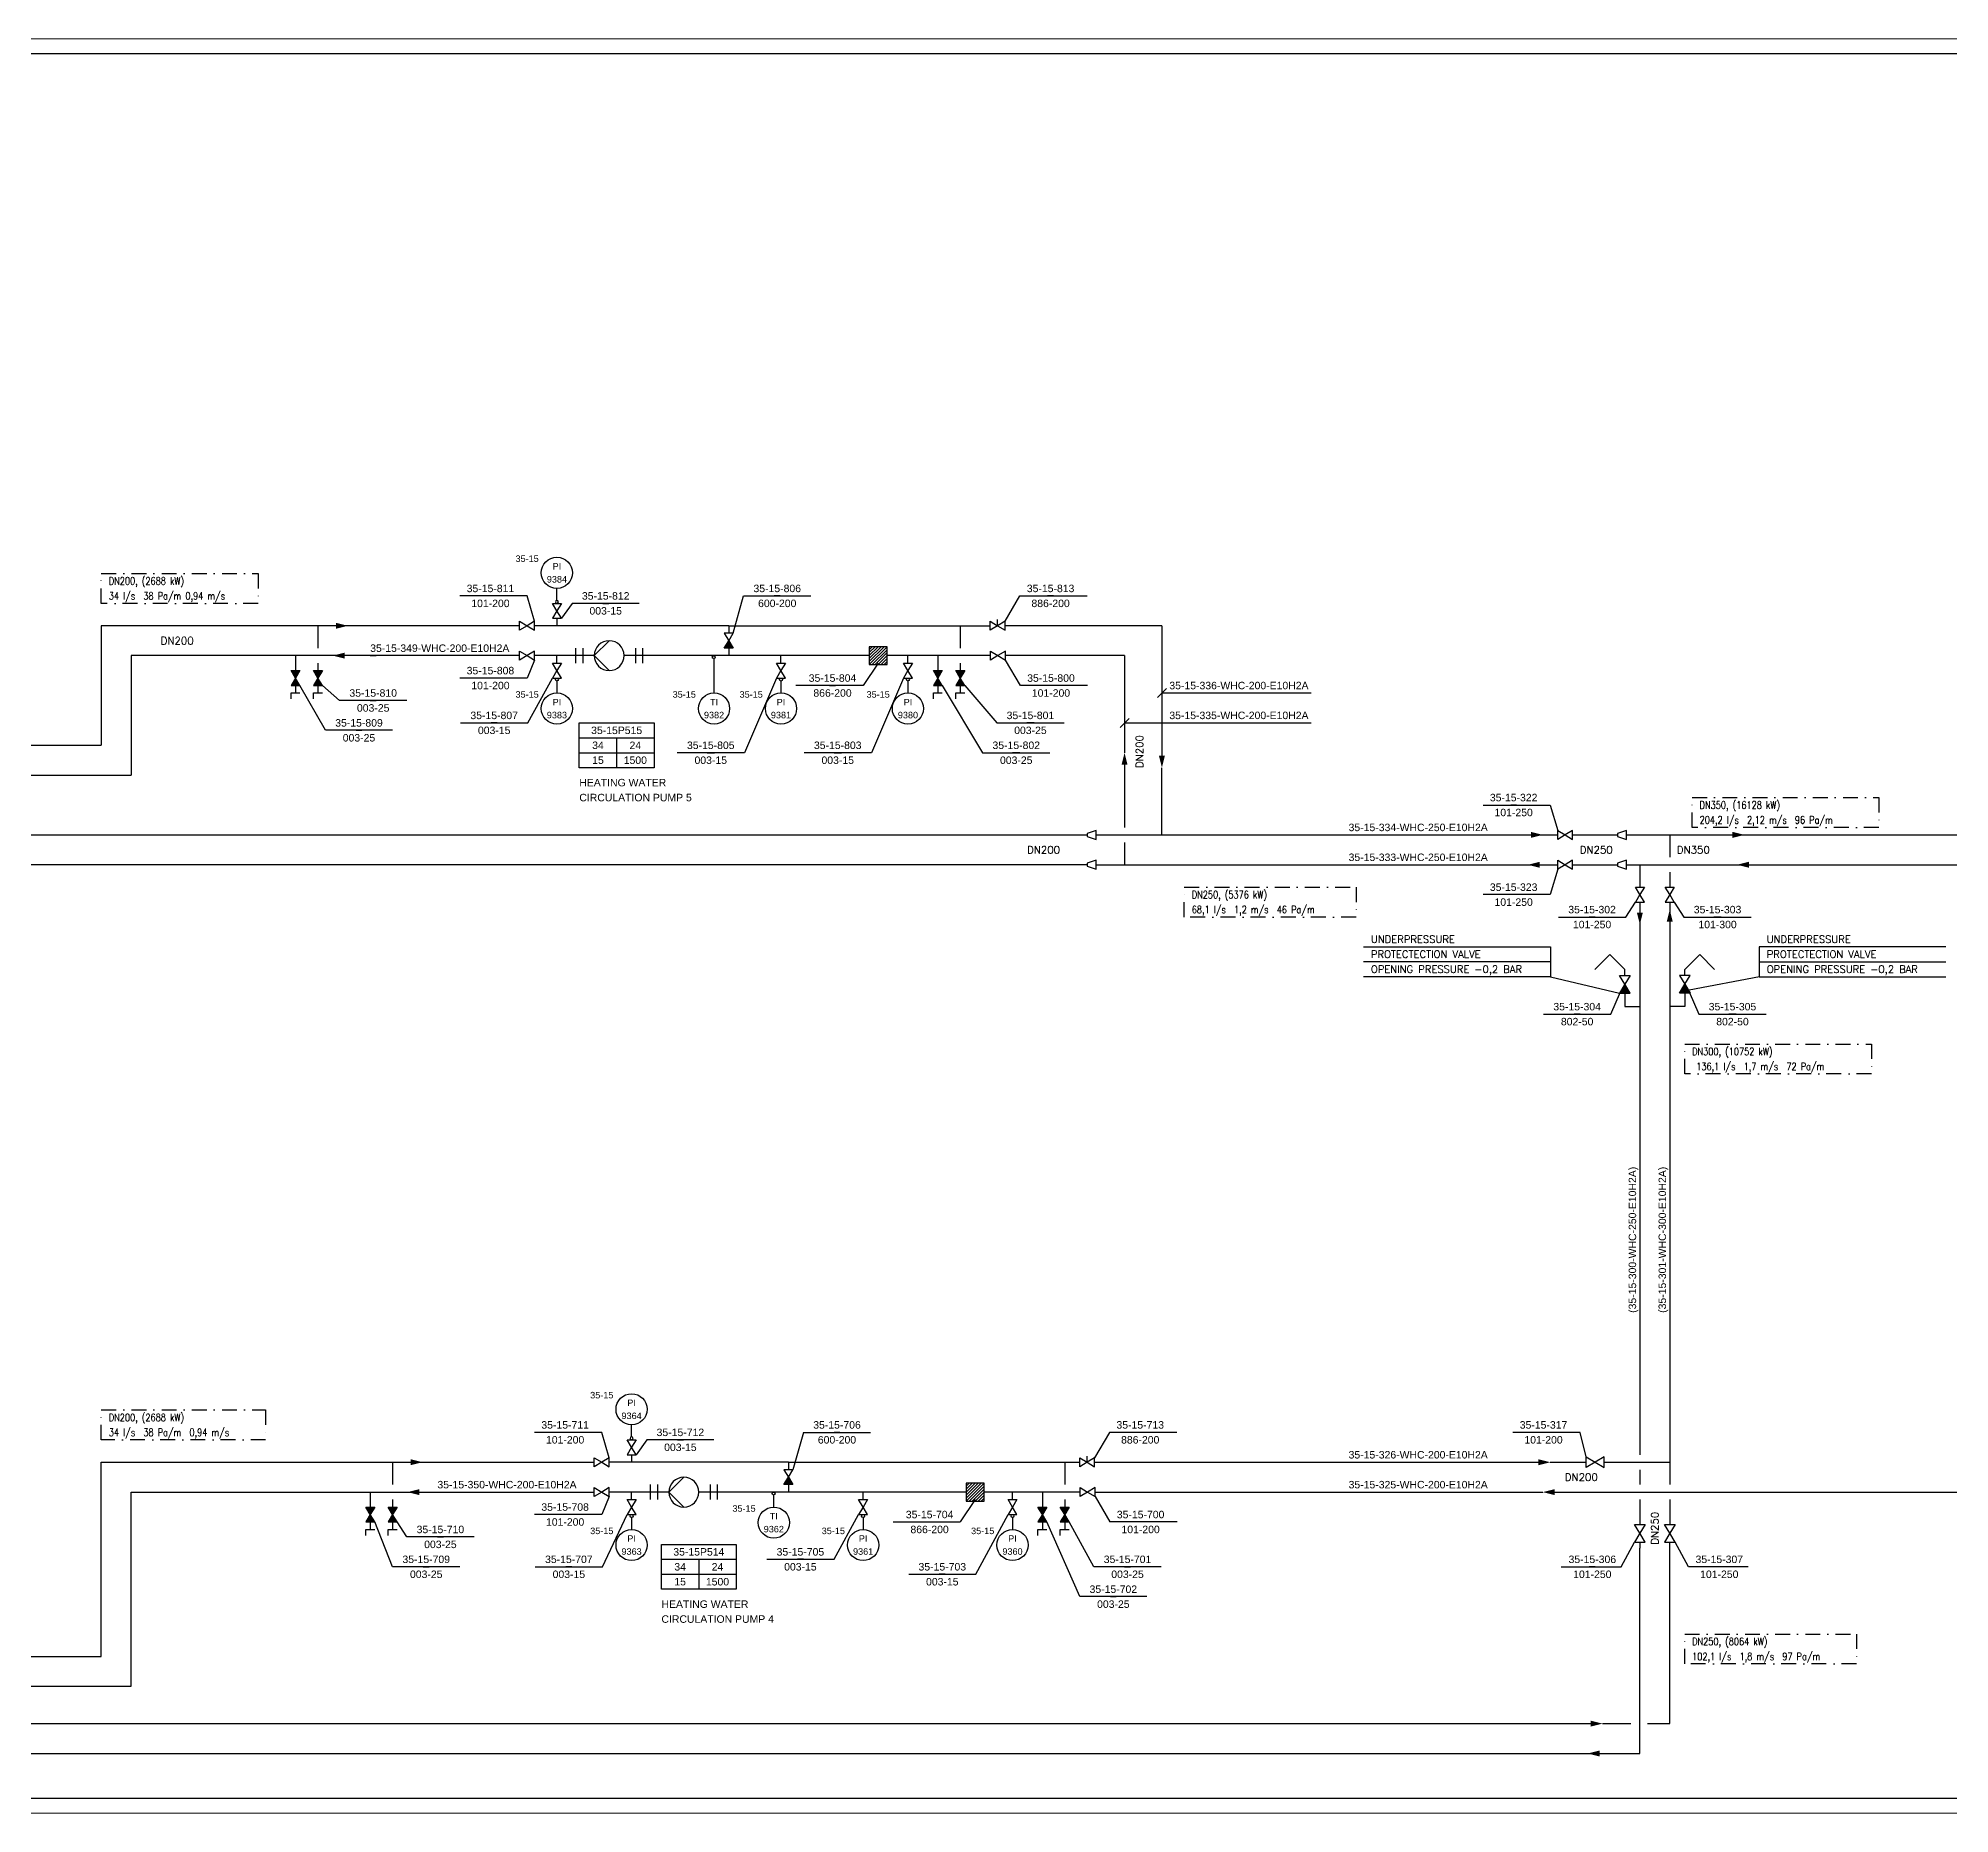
# Model space of a CAD drawing. Header units: millimetres. Extents: x 278 to 9444, y -5 to 599.
# Drawn here: x 6269 to 6909, y 0 to 594 of the extents above; entities that cross this region are included whole.
import ezdxf
from ezdxf.enums import TextEntityAlignment as Align

# ---------------------------------------------------------------- set-up
doc = ezdxf.new("R2010")
doc.units = ezdxf.units.MM
doc.header["$LTSCALE"] = 10
doc.header["$MEASUREMENT"] = 0
doc.linetypes.add('DASHDOT', pattern=[1, 0.5, -0.25, 0, -0.25])
for name, color, linetype in [('P-A-SHEET', 3, 'Continuous'), ('P-FITTINGS', 7, 'Continuous'), ('P-HEATING_WATER', 3, 'Continuous'), ('P-INSTRPOS', 7, 'Continuous'), ('P-INSTRPOS_TEXTS', 7, 'Continuous'), ('P-INSTRU', 7, 'Continuous'), ('P-LINEPOS', 7, 'Continuous'), ('P-OTHER', 7, 'Continuous'), ('P-PUMP_POS', 7, 'Continuous'), ('P-PUMPS', 7, 'Continuous'), ('P-SYMB', 7, 'Continuous'), ('P-TEXT', 7, 'Continuous'), ('P-VALVEPOS', 7, 'Continuous'), ('P-VENTS', 7, 'Continuous'), ('P-WATER', 3, 'Continuous')]:
    doc.layers.add(name, color=color, linetype=linetype)
doc.styles.add('ARIAL', font='arial.ttf')
doc.styles.add('ROMANS', font='ROMANS.SHX')

# ---------------------------------------------------------------- blocks, each defined once
blk = doc.blocks.new('P7A1305')
at = {"color": 0, "linetype": 'ByBlock'}
blk.add_solid([(-4, -1), (-4, 1), (0, 0)], dxfattribs=at)
blk = doc.blocks.new('P7A1100')
at = {"color": 0, "linetype": 'ByBlock'}
for points in [[(-3, -1.8), (-3, 1.8), (0, 0)], [(3, -1.8), (3, 1.8), (0, 0)]]:
    blk.add_lwpolyline(points, close=True, dxfattribs=at)
blk = doc.blocks.new('P7A1210')
at = {"color": 0, "linetype": 'ByBlock'}
blk.add_lwpolyline([(-3, 1.5), (-3, -1.5), (0, -0.5), (0, 0.5)], close=True, dxfattribs=at)
blk = doc.blocks.new('PPI_0900A')
at = {"color": 0, "linetype": 'ByBlock'}
blk.add_line((-1, 0), (1, 0), dxfattribs=at)
blk = doc.blocks.new('P7A1106')
at = {"color": 0, "linetype": 'ByBlock'}
for p, q in [((3, 1.8), (0, 0)), ((3, -1.8), (3, 1.8)), ((0, 0), (3, -1.8))]:
    blk.add_line(p, q, dxfattribs=at)
blk.add_lwpolyline([(-3, 1.8), (0, 0), (-3, -1.8)], close=True, dxfattribs=at)
blk.add_solid([(3, 1.8), (0, 0), (3, -1.8)], dxfattribs=at)
blk = doc.blocks.new('P7A1209')
at = {"color": 0, "linetype": 'ByBlock'}
for p, q in [((-3, -3), (3, 3)), ((-3, -2), (2, 3)), ((-3, -1), (1, 3)), ((-3, 0), (0, 3)), ((-3, 1), (-1, 3)), ((-3, 2), (-2, 3)), ((3, 3), (-3, 3)), ((-3, 3), (-3, -3)), ((-2, -3), (3, 2)), ((-1, -3), (3, 1)), ((0, -3), (3, 0)), ((3, -3), (3, 3)), ((-3, -3), (3, -3)), ((1, -3), (3, -1)), ((2, -3), (3, -2))]:
    blk.add_line(p, q, dxfattribs=at)
blk = doc.blocks.new('P7A0200')
at = {"color": 0, "linetype": 'ByBlock'}
for p, q in [((0, 5), (5, 0)), ((5, 0), (0, -5))]:
    blk.add_line(p, q, dxfattribs=at)
blk.add_lwpolyline([(0, -5, 1), (0, 5, 1)], format="xyb", close=True, dxfattribs=at)
blk = doc.blocks.new('P7A1172')
at = {"color": 0, "linetype": 'ByBlock'}
blk.add_line((0, 0), (0, 2.5), dxfattribs=at)
for points in [[(-3, 1.8), (0, 0), (-3, -1.8)], [(0, 0), (3, -1.8), (3, 1.8)]]:
    blk.add_lwpolyline(points, close=True, dxfattribs=at)
blk = doc.blocks.new('PR_06C3')
h = blk.add_hatch(color=0)
h.paths.add_polyline_path([(-3, -1.8), (-3, 1.8), (0, 0)])
h.paths.add_polyline_path([(3, -1.8), (3, 1.8), (0, 0)])
at = {"color": 0, "linetype": 'ByBlock'}
for points in [[(-3, -1.8), (-3, 1.8), (0, 0)], [(3, -1.8), (3, 1.8), (0, 0)]]:
    blk.add_lwpolyline(points, close=True, dxfattribs=at)
blk = doc.blocks.new('PR_06AD')
h = blk.add_hatch(color=0)
h.paths.add_polyline_path([(-3, -1.8), (-3, 1.8), (0, 0)])
h.paths.add_polyline_path([(3, -1.8), (3, 1.8), (0, 0)])
at = {"color": 0, "linetype": 'ByBlock'}
for points in [[(-3, -1.8), (-3, 1.8), (0, 0)], [(3, -1.8), (3, 1.8), (0, 0)]]:
    blk.add_lwpolyline(points, close=True, dxfattribs=at)
blk = doc.blocks.new('P7A1212')
at = {"color": 0, "linetype": 'ByBlock'}
for p, q in [((0, -1.5), (0, 1.5)), ((2, -1.5), (0, -1.5))]:
    blk.add_line(p, q, dxfattribs=at)
blk = doc.blocks.new('P7A1250')
at = {"color": 0, "linetype": 'ByBlock'}
for points in [[(-1.25, 2.5), (-1.25, -2.5)], [(1.25, -2.5), (1.25, 2.5)]]:
    blk.add_lwpolyline(points, dxfattribs=at)
blk = doc.blocks.new('PPI_0101B')
at = {"color": 0, "linetype": 'ByBlock'}
blk.add_line((0, 1), (0, 5), dxfattribs=at)
blk.add_circle((0, 0.5), 0.5, dxfattribs=at)
blk = doc.blocks.new('PPI_1200A')
at = {"color": 0, "linetype": 'ByBlock'}
blk.add_circle((0, 0), 6, dxfattribs=at)
blk = doc.blocks.new('PPI_1100A')
at = {"color": 0, "linetype": 'ByBlock'}
blk.add_line((0, 0), (2, 0), dxfattribs=at)
blk = doc.blocks.new('P7A1304')
at = {"color": 0, "linetype": 'ByBlock'}
blk.add_line((1.5, 1.5), (-1.5, -1.5), dxfattribs=at)
blk = doc.blocks.new('PPI_0521A-25')
at = {"color": 0, "linetype": 'ByBlock'}
for p, q in [((0, 0), (25, 0)), ((0, -15), (0, 0)), ((25, 0), (25, -15)), ((0, -5), (25, -5)), ((12.5, -5), (12.5, -15)), ((0, -10), (25, -10)), ((25, -15), (0, -15))]:
    blk.add_line(p, q, dxfattribs=at)

msp = doc.modelspace()

# ---------------------------------------------------------------- linework, layer by layer
at = {"layer": 'P-A-SHEET', "color": 7, "const_width": 0.35}
for points in [[(282.5, 0), (9438.5, 0), (9438.5, 594), (282.5, 594)], [(287.5, 5), (9433.5, 5), (9433.5, 589), (287.5, 589)]]:
    msp.add_lwpolyline(points, close=True, dxfattribs=at)
at = {"layer": 'P-HEATING_WATER'}
for points in [[(6362.5, 397.5), (6362.5, 390)], [(6500, 397.5), (6435, 397.5)], [(6500, 397.5), (6500, 395)], [(6500, 397.5), (6587.5, 397.5)], [(6577.5, 397.5), (6577.5, 390)], [(6645, 397.5), (6592.5, 397.5)], [(6355, 387.5), (6355, 382.5)], [(6362.5, 385), (6362.5, 382.5)], [(6455, 387.5), (6435, 387.5)], [(6500, 387.5), (6465, 387.5)], [(6500, 390), (6500, 387.5)], [(6547, 387.5), (6500, 387.5)], [(6587.63, 387.5), (6553, 387.5)], [(6570, 387.5), (6570, 382.5)], [(6577.5, 385), (6577.5, 382.5)], [(6632.5, 387.5), (6592.5, 387.5)], [(6355, 377.5), (6355, 375)], [(6362.5, 377.5), (6362.5, 375)], [(6570, 377.5), (6570, 375)], [(6577.5, 377.5), (6577.5, 375)], [(6799.97, 280.48), (6799.97, 282.48), (6794.97, 287.48), (6794.97, 287.48), (6789.97, 282.48)], [(6820.03, 280.48), (6820.03, 282.48), (6825.03, 287.48), (6825.03, 287.48), (6830.03, 282.48)], [(6387.5, 117.5), (6387.5, 110)], [(6520, 117.5), (6460, 117.5)], [(6520, 117.5), (6520, 115)], [(6520, 117.5), (6617.5, 117.5)], [(6612.5, 117.5), (6612.5, 110)], [(6520, 110), (6520, 107.5)], [(6380, 107.5), (6380, 102.5)], [(6387.5, 105), (6387.5, 102.5)], [(6480, 107.5), (6460, 107.5)], [(6520, 107.5), (6490, 107.5)], [(6579.5, 107.5), (6520, 107.5)], [(6617.63, 107.5), (6585.5, 107.5)], [(6605, 107.5), (6605, 102.5)], [(6612.5, 105), (6612.5, 102.5)], [(6380, 97.5), (6380, 95)], [(6387.5, 97.5), (6387.5, 95)], [(6605, 97.5), (6605, 95)], [(6612.5, 97.5), (6612.5, 95)], [(6807.5, 30), (6815, 30), (6815, 90.7)]]:
    msp.add_lwpolyline(points, dxfattribs=at)
at = {"layer": 'P-INSTRU'}
msp.add_lwpolyline([(6495, 382.5), (6495, 375)], dxfattribs=at)
at = {"layer": 'P-OTHER'}
for p, q in [((6447.58, 405), (6444, 400)), ((6470.08, 405), (6447.58, 405)), ((6432.75, 365), (6441, 380)), ((6365, 362.5), (6356.5, 377.5)), ((6369.75, 372.5), (6364, 377.5)), ((6392.25, 372.5), (6369.75, 372.5)), ((6410.25, 365), (6432.75, 365)), ((6387.5, 362.5), (6365, 362.5)), ((6472.58, 125), (6469, 120)), ((6495.08, 125), (6472.58, 125)), ((6387.5, 82.5), (6381.5, 97.5)), ((6392.25, 92.5), (6389, 97.5)), ((6457.75, 82.5), (6466, 100)), ((6535.25, 85), (6543.5, 100)), ((6582.75, 80), (6593.5, 100)), ((6617.5, 72.5), (6606.5, 97.5)), ((6622.25, 82.5), (6614, 97.5)), ((6414.75, 92.5), (6392.25, 92.5)), ((6512.75, 85), (6535.25, 85)), ((6410, 82.5), (6387.5, 82.5)), ((6435.25, 82.5), (6457.75, 82.5)), ((6560.25, 80), (6582.75, 80)), ((6644.75, 82.5), (6622.25, 82.5)), ((6640, 72.5), (6617.5, 72.5))]:
    msp.add_line(p, q, dxfattribs=at)
at = {"layer": 'P-OTHER', "color": 1, "linetype": 'DASHDOT'}
for points in [[(6290, 415), (6342.5, 415), (6342.5, 405), (6290, 405)], [(6822.5, 340), (6885, 340), (6885, 330), (6822.5, 330)], [(6652.5, 310), (6710, 310), (6710, 300), (6652.5, 300)], [(6820, 257.5), (6882.5, 257.5), (6882.5, 247.5), (6820, 247.5)], [(6290, 135), (6345, 135), (6345, 125), (6290, 125)], [(6820, 60), (6877.5, 60), (6877.5, 50), (6820, 50)]]:
    msp.add_lwpolyline(points, close=True, dxfattribs=at)
at = {"layer": 'P-OTHER'}
for points in [[(6501.5, 395), (6505, 407.5), (6527.5, 407.5)], [(6516, 380), (6505.25, 355), (6482.75, 355)], [(6558.5, 380), (6547.75, 355), (6525.25, 355)], [(6571.5, 377.5), (6585, 355), (6607.5, 355)], [(6579, 377.5), (6589.75, 365), (6612.25, 365)], [(6645, 375), (6695, 375)], [(6632.5, 365), (6695, 365)], [(6777.75, 300), (6800.25, 300), (6803.5, 305)], [(6816.5, 305), (6819.75, 300), (6842.25, 300)], [(6712.54, 290), (6775.04, 290), (6775.04, 285), (6712.54, 285)], [(6907.46, 290), (6844.96, 290), (6844.96, 285), (6907.46, 285)], [(6775.04, 285), (6775.04, 280), (6712.54, 280)], [(6844.96, 285), (6844.96, 280), (6907.46, 280)], [(6775.04, 280), (6798.17, 274.48)], [(6845, 280), (6821.5, 275.53)], [(6772.75, 267.5), (6795.25, 267.5), (6798.5, 275)], [(6821.5, 275), (6824.75, 267.5), (6847.25, 267.5)], [(6525, 127.5), (6521.5, 115)], [(6778.7, 82.5), (6798.7, 82.5), (6803.2, 90.7)], [(6841.3, 82.5), (6821.3, 82.5), (6816.8, 90.7)]]:
    msp.add_lwpolyline(points, dxfattribs=at)
at = {"layer": 'P-VALVEPOS'}
for p, q in [((6432.5, 407.5), (6410, 407.5)), ((6435, 399), (6432.5, 407.5)), ((6435, 386), (6432.5, 380)), ((6432.5, 380), (6410, 380)), ((6457.5, 127.5), (6435, 127.5)), ((6460, 119), (6457.5, 127.5)), ((6525, 127.5), (6547.5, 127.5)), ((6627.5, 127.5), (6622.5, 119)), ((6650, 127.5), (6627.5, 127.5)), ((6460, 106), (6457.5, 100)), ((6582.5, 105), (6577.5, 97.5)), ((6622.63, 106), (6627.63, 97.5)), ((6457.5, 100), (6435, 100)), ((6555, 97.5), (6577.5, 97.5)), ((6650.13, 97.5), (6627.63, 97.5))]:
    msp.add_line(p, q, dxfattribs=at)
for points in [[(6460.08, 405), (6457.58, 405)], [(6592.5, 399), (6597.5, 407.5), (6620, 407.5)], [(6550, 385), (6545, 377.5), (6522.5, 377.5)], [(6620.13, 377.5), (6597.63, 377.5), (6592.63, 386)], [(6382.25, 372.5), (6379.75, 372.5)], [(6420.25, 365), (6422.75, 365)], [(6602.25, 365), (6599.75, 365)], [(6377.5, 362.5), (6375, 362.5)], [(6492.75, 355), (6495.25, 355)], [(6535.25, 355), (6537.75, 355)], [(6597.5, 355), (6595, 355)], [(6752.5, 337.5), (6775, 337.5), (6777.5, 329)], [(6777.5, 316), (6775, 307.5), (6752.5, 307.5)], [(6787.75, 300), (6790.25, 300)], [(6832.25, 300), (6829.75, 300)], [(6782.75, 267.5), (6785.25, 267.5)], [(6837.25, 267.5), (6834.75, 267.5)], [(6485.08, 125), (6482.58, 125)], [(6787, 119.3), (6785, 127.5), (6762.5, 127.5)], [(6404.75, 92.5), (6402.25, 92.5)], [(6522.75, 85), (6525.25, 85)], [(6400, 82.5), (6397.5, 82.5)], [(6445.25, 82.5), (6447.75, 82.5)], [(6570.25, 80), (6572.75, 80)], [(6634.75, 82.5), (6632.25, 82.5)], [(6630, 72.5), (6627.5, 72.5)]]:
    msp.add_lwpolyline(points, dxfattribs=at)
at = {"layer": 'P-WATER'}
for points in [[(6430, 397.5), (6290, 397.5)], [(6290, 397.5), (6290, 357.5)], [(6442.5, 400), (6442.5, 397.5)], [(6645, 397.5), (6645, 354)], [(6362.5, 387.5), (6300, 387.5)], [(6300, 387.5), (6300, 347.5)], [(6430, 387.5), (6362.5, 387.5)], [(6442.5, 385), (6442.5, 387.5)], [(6517.5, 385), (6517.5, 387.5)], [(6560, 385), (6560, 387.5)], [(6632.5, 387.5), (6632.5, 355)], [(6093, 357.5), (6290, 357.5)], [(6093, 347.5), (6300, 347.5)], [(6632.5, 351), (6632.5, 330)], [(6645, 327.5), (6645, 350)], [(5017.5, 327.5), (6620, 327.5)], [(6623, 327.5), (6777.5, 327.5)], [(6782.5, 327.5), (6797.5, 327.5)], [(6800.5, 327.5), (6952.5, 327.5)], [(6815, 327.5), (6815, 320)], [(6632.5, 325), (6632.5, 317.5)], [(6620, 317.5), (5007.5, 317.5)], [(6623, 317.5), (6777.5, 317.5)], [(6782.5, 317.5), (6797.5, 317.5)], [(6800.5, 317.5), (6932.5, 317.5)], [(6805, 317.5), (6805, 310)], [(6815, 315), (6815, 310)], [(6776.5, 107.5), (6915, 107.5), (6915, 305)], [(6805, 305), (6805, 120)], [(6815, 305), (6815, 110)], [(6799.97, 274.48), (6799.97, 270), (6805, 270)], [(6820.03, 274.48), (6820.03, 270), (6815, 270)], [(5652.5, 67.5), (5652.5, 52.5), (6290, 52.5), (6290, 117.5), (6455, 117.5)], [(6467.5, 120), (6467.5, 117.5)], [(6622.5, 117.5), (6771, 117.5)], [(6622.5, 117.5), (6771, 117.5)], [(6775, 117.5), (6787, 117.5)], [(6775, 117.5), (6787, 117.5)], [(6793, 117.5), (6815, 117.5)], [(6793, 117.5), (6815, 117.5)], [(6805, 115), (6805, 110)], [(5642.5, 70), (5642.5, 42.5), (6300, 42.5), (6300, 107.5), (6455, 107.5)], [(6467.5, 105), (6467.5, 107.5)], [(6545, 105), (6545, 107.5)], [(6595, 105), (6595, 107.5)], [(6622.5, 107.5), (6772.5, 107.5)], [(6805, 105), (6805, 96.7)], [(6815, 105), (6815, 96.7)], [(6805, 90.7), (6805, 88.7)], [(3398, 20), (6805, 20), (6805, 88.7)], [(3398, 30), (6788.5, 30)], [(6792.5, 30), (6802, 30)]]:
    msp.add_lwpolyline(points, dxfattribs=at)

# ---------------------------------------------------------------- block references
at = {"layer": 'P-FITTINGS'}
for p in [(6450, 387.5), (6470, 387.5), (6475, 107.5), (6495, 107.5)]:
    msp.add_blockref('P7A1250', p, dxfattribs=at)
for name, p, rotation in [('P7A1212', (6355, 375), 270), ('P7A1212', (6362.5, 375), 270), ('P7A1212', (6570, 375), 270), ('P7A1212', (6577.5, 375), 270), ('P7A1210', (6620, 327.5), 180), ('P7A1210', (6797.5, 327.5), 180), ('P7A1210', (6620, 317.5), 180), ('P7A1210', (6797.5, 317.5), 180), ('P7A1212', (6380, 95), 270), ('P7A1212', (6387.5, 95), 270), ('P7A1212', (6605, 95), 270), ('P7A1212', (6612.5, 95), 270)]:
    msp.add_blockref(name, p, dxfattribs=dict(at, rotation=rotation))
at = {"layer": 'P-INSTRPOS', "color": 140, "xscale": 0.87, "yscale": 0.87, "zscale": 0.87}
for p in [(6442.5, 415.22), (6442.5, 369.78), (6495.1, 369.78), (6517.5, 369.78), (6560, 369.78), (6467.5, 135.22), (6515.1, 97.28), (6467.5, 89.78), (6545, 89.78), (6595, 89.78)]:
    msp.add_blockref('PPI_1200A', p, dxfattribs=at)
at = {"layer": 'P-INSTRU', "color": 140, "xscale": -1}
for p in [(6442.5, 405), (6467.5, 125)]:
    msp.add_blockref('PPI_0101B', p, dxfattribs=at)
at = {"layer": 'P-INSTRU', "color": 140, "rotation": 180}
for p in [(6495, 387.5), (6442.5, 380), (6517.5, 380), (6560, 380), (6515, 107.5), (6467.5, 100), (6545, 100), (6595, 100)]:
    msp.add_blockref('PPI_0101B', p, dxfattribs=at)
at = {"layer": 'P-LINEPOS', "color": 140}
for p in [(6380, 387.5), (6647.5, 375), (6647.5, 365), (6707.5, 327.5), (6707.5, 317.5), (6707.5, 117.5), (6402.5, 107.5), (6707.5, 107.5)]:
    msp.add_blockref('PPI_1100A', p, dxfattribs=at)
at = {"layer": 'P-PUMP_POS', "color": 140}
for p in [(6450, 365), (6477.5, 90)]:
    msp.add_blockref('PPI_0521A-25', p, dxfattribs=at)
at = {"layer": 'P-PUMPS', "rotation": 180}
for p in [(6460, 387.5), (6485, 107.5)]:
    msp.add_blockref('P7A0200', p, dxfattribs=at)
at = {"layer": 'P-SYMB'}
for name, p in [('P7A1305', (6372.5, 397.5)), ('P7A1209', (6550, 387.5)), ('P7A1304', (6645, 375)), ('P7A1304', (6632.5, 365)), ('P7A1305', (6772.5, 327.5)), ('P7A1305', (6840, 327.5)), ('P7A1305', (6397.5, 117.5)), ('P7A1305', (6775, 117.5)), ('P7A1209', (6582.5, 107.5)), ('P7A1305', (6792.5, 30))]:
    msp.add_blockref(name, p, dxfattribs=at)
for p, rotation in [((6367.5, 387.5), 180), ((6632.5, 355), 90), ((6645, 350), 270), ((6767.5, 317.5), 180), ((6837.5, 317.5), 180), ((6805, 297.5), 270), ((6815, 302.5), 90), ((6392.5, 107.5), 180), ((6772.5, 107.5), 180), ((6787.5, 20), 180)]:
    msp.add_blockref('P7A1305', p, dxfattribs=dict(at, rotation=rotation))
at = {"layer": 'P-VALVEPOS', "color": 140, "rotation": 180}
for p in [(6420.25, 407.5), (6762.75, 337.5), (6445.25, 127.5), (6772.75, 127.5)]:
    msp.add_blockref('PPI_0900A', p, dxfattribs=at)
at = {"layer": 'P-VALVEPOS', "color": 140}
for p in [(6458.83, 405), (6381, 372.5), (6534.75, 377.5), (6601, 365), (6376.25, 362.5), (6596.25, 355), (6831, 300), (6836, 267.5), (6483.83, 125), (6567.25, 97.5), (6403.5, 92.5), (6398.75, 82.5), (6633.5, 82.5), (6628.75, 72.5)]:
    msp.add_blockref('PPI_0900A', p, dxfattribs=at)
at = {"layer": 'P-VALVEPOS', "color": 140, "xscale": -1}
for p in [(6516.25, 407.5), (6607.75, 407.5), (6420.25, 380), (6607.88, 377.5), (6421.5, 365), (6494, 355), (6536.5, 355), (6762.75, 307.5), (6789, 300), (6784, 267.5), (6536.25, 127.5), (6637.75, 127.5), (6445.25, 100), (6637.88, 97.5), (6524, 85), (6446.5, 82.5), (6571.5, 80), (6789.08, 82.5), (6831.58, 82.5)]:
    msp.add_blockref('PPI_0900A', p, dxfattribs=at)
at = {"layer": 'P-VENTS', "yscale": 0.8333333333339399, "zscale": 0.8333333333339399}
for name, p, xscale, rotation in [('P7A1100', (6442.5, 402.5), -0.8333333333339399, 270), ('P7A1106', (6500, 392.5), -0.8333333333339399, 89.99999999999997), ('P7A1100', (6442.5, 382.5), 0.8333333333339399, 270), ('P7A1100', (6517.5, 382.5), 0.8333333333339399, 270), ('P7A1100', (6560, 382.5), 0.8333333333339399, 270), ('PR_06AD', (6355, 380), 0.8333333333339399, 270), ('PR_06C3', (6362.5, 380), 0.8333333333339399, 270), ('PR_06AD', (6570, 380), 0.8333333333339399, 270), ('PR_06C3', (6577.5, 380), 0.8333333333339399, 270), ('P7A1100', (6805, 307.5), 0.8333333333339399, 270), ('P7A1100', (6815, 307.5), 0.8333333333339399, 270), ('P7A1100', (6467.5, 122.5), -0.8333333333339399, 270), ('P7A1106', (6520, 112.5), -0.8333333333339399, 89.99999999999999), ('PR_06AD', (6380, 100), 0.8333333333339399, 270), ('PR_06C3', (6387.5, 100), 0.8333333333339399, 270), ('P7A1100', (6467.5, 102.5), 0.8333333333339399, 270), ('P7A1100', (6545, 102.5), 0.8333333333339399, 270), ('P7A1100', (6595, 102.5), 0.8333333333339399, 270), ('PR_06AD', (6605, 100), 0.8333333333339399, 270), ('PR_06C3', (6612.5, 100), 0.8333333333339399, 270)]:
    msp.add_blockref(name, p, dxfattribs=dict(at, xscale=xscale, rotation=rotation))
for name, p, xscale in [('P7A1100', (6432.5, 397.5), -0.8333333333339399), ('P7A1172', (6590, 397.5), -0.8333333333339399), ('P7A1100', (6432.5, 387.5), -0.8333333333339399), ('P7A1100', (6590.13, 387.5), -0.8333333333339399), ('P7A1100', (6780, 327.5), 0.8333333333339399), ('P7A1100', (6780, 317.5), 0.8333333333339399), ('P7A1100', (6457.5, 117.5), -0.8333333333339399), ('P7A1172', (6620, 117.5), -0.8333333333339399), ('P7A1100', (6457.5, 107.5), -0.8333333333339399), ('P7A1100', (6620.13, 107.5), -0.8333333333339399)]:
    msp.add_blockref(name, p, dxfattribs=dict(at, xscale=xscale))
at = {"layer": 'P-VENTS', "rotation": 270}
for name, p in [('P7A1106', (6799.97, 277.48)), ('P7A1100', (6805, 93.7)), ('P7A1100', (6815, 93.7))]:
    msp.add_blockref(name, p, dxfattribs=at)
at = {"layer": 'P-VENTS', "xscale": -1, "rotation": 89.99999999999999}
msp.add_blockref('P7A1106', (6820.03, 277.48), dxfattribs=at)
at = {"layer": 'P-VENTS'}
msp.add_blockref('P7A1100', (6790, 117.5), dxfattribs=at)

# ---------------------------------------------------------------- texts
at = {"layer": 'P-INSTRPOS_TEXTS', "style": 'ARIAL'}
for p in [(6436.41, 418.87), (6436.41, 373.43), (6489.01, 373.43), (6511.41, 373.43), (6553.91, 373.43), (6461.41, 138.87), (6509.01, 100.93), (6461.41, 93.43), (6538.91, 93.43), (6588.91, 93.43)]:
    msp.add_text('35-15', height=2.175, dxfattribs=at).set_placement(p, align=Align.RIGHT)
for s, p in [('PI', (6442.5, 417.39)), ('9384', (6442.5, 413.05)), ('PI', (6442.5, 371.95)), ('TI', (6495.1, 371.95)), ('PI', (6517.5, 371.95)), ('PI', (6560, 371.95)), ('9383', (6442.5, 367.61)), ('9382', (6495.1, 367.61)), ('9381', (6517.5, 367.61)), ('9380', (6560, 367.61)), ('PI', (6467.5, 137.4)), ('9364', (6467.5, 133.04)), ('9362', (6515.1, 95.11)), ('TI', (6515.1, 99.45)), ('PI', (6467.5, 91.95)), ('PI', (6545, 91.95)), ('PI', (6595, 91.95)), ('9363', (6467.5, 87.61)), ('9361', (6545, 87.61)), ('9360', (6595, 87.61))]:
    msp.add_text(s, height=2.175, dxfattribs=at).set_placement(p, align=Align.MIDDLE)
at = {"layer": 'P-LINEPOS', "color": 140, "style": 'ARIAL'}
for s, p in [('35-15-349-WHC-200-E10H2A', (6380, 390)), ('35-15-336-WHC-200-E10H2A', (6647.5, 377.5)), ('35-15-335-WHC-200-E10H2A', (6647.5, 367.5)), ('35-15-334-WHC-250-E10H2A', (6707.5, 330)), ('35-15-333-WHC-250-E10H2A', (6707.5, 320)), ('35-15-326-WHC-200-E10H2A', (6707.5, 120)), ('35-15-350-WHC-200-E10H2A', (6402.5, 110)), ('35-15-325-WHC-200-E10H2A', (6707.5, 110))]:
    msp.add_text(s, height=2.5, dxfattribs=at).set_placement(p, align=Align.MIDDLE_LEFT)
at = {"layer": 'P-LINEPOS', "style": 'ARIAL'}
for s, p in [('(35-15-300-WHC-250-E10H2A)', (6802.5, 167.5)), ('(35-15-301-WHC-300-E10H2A)', (6812.5, 167.5))]:
    msp.add_text(s, height=2.5, rotation=90, dxfattribs=at).set_placement(p, align=Align.MIDDLE_LEFT)
at = {"layer": 'P-PUMP_POS', "color": 140, "style": 'ARIAL'}
for s, p in [('35-15P515', (6462.5, 362.5)), ('34', (6456.25, 357.5)), ('24', (6468.75, 357.5)), ('15', (6456.25, 352.5)), ('1500', (6468.75, 352.5)), ('35-15P514', (6490, 87.5)), ('34', (6483.75, 82.5)), ('24', (6496.25, 82.5)), ('15', (6483.75, 77.5)), ('1500', (6496.25, 77.5))]:
    msp.add_text(s, height=2.5, dxfattribs=at).set_placement(p, align=Align.MIDDLE)
for s, p in [('HEATING WATER', (6450, 345)), ('CIRCULATION PUMP 5', (6450, 340)), ('HEATING WATER ', (6477.5, 70)), ('CIRCULATION PUMP 4', (6477.5, 65))]:
    msp.add_text(s, height=2.5, dxfattribs=at).set_placement(p, align=Align.MIDDLE_LEFT)
at = {"layer": 'P-TEXT', "style": 'ROMANS', "width": 0.8}
for s, p in [('DN200, (2688 kW) ', (6292.5, 412.5)), ('34 l/s  38 Pa/m 0,94 m/s', (6292.5, 407.5)), ('DN350, (16128 kW)', (6825, 337.5)), ('204,2 l/s  2,12 m/s  96 Pa/m', (6825, 332.5)), ('DN250, (5376 kW)', (6655, 307.5)), ('68,1 l/s  1,2 m/s  46 Pa/m', (6655, 302.5)), ('DN300, (10752 kW)', (6822.5, 255)), (' 136,1 l/s  1,7 m/s  72 Pa/m', (6822.5, 250)), ('34 l/s  38 Pa/m  0,94 m/s', (6292.5, 127.5)), ('DN200, (2688 kW) ', (6292.5, 132.5)), ('DN250, (8064 kW)', (6822.5, 57.5)), ('102,1 l/s  1,8 m/s  97 Pa/m', (6822.5, 52.5))]:
    msp.add_text(s, height=2.5, dxfattribs=at).set_placement(p, align=Align.MIDDLE_LEFT)
at = {"layer": 'P-TEXT', "style": 'ROMANS'}
for s, p in [('DN200', (6309.88, 392.5)), ('DN200', (6599.88, 322.5)), ('DN250', (6784.88, 322.5)), ('DN350', (6817.38, 322.5)), ('DN200', (6779.88, 112.5))]:
    msp.add_text(s, height=2.5, dxfattribs=at).set_placement(p, align=Align.MIDDLE_LEFT)
for s, p in [('DN200', (6637.5, 349.88)), ('DN250', (6810, 89.88))]:
    msp.add_text(s, height=2.5, rotation=90, dxfattribs=at).set_placement(p, align=Align.MIDDLE_LEFT)
for s, p in [('UNDERPRESSURE', (6714.96, 291.32, 0)), ('PROTECTECTION VALVE', (6714.96, 286.32, 0)), ('UNDERPRESSURE', (6847.46, 291.32, 0)), ('PROTECTECTION VALVE', (6847.46, 286.32, 0)), ('OPENING PRESSURE -0,2 BAR', (6714.96, 281.32, 0)), ('OPENING PRESSURE -0,2 BAR', (6847.46, 281.32, 0))]:
    msp.add_text(s, height=2.4498, dxfattribs=at).set_placement(p)
at = {"layer": 'P-VALVEPOS', "color": 140, "style": 'ARIAL'}
for s, p in [('35-15-811', (6420.25, 410)), ('35-15-806', (6516.25, 410)), ('35-15-813', (6607.75, 410)), ('101-200', (6420.25, 405)), ('35-15-812', (6458.83, 407.5)), ('003-15', (6458.83, 402.5)), ('600-200', (6516.25, 405)), ('886-200', (6607.75, 405)), ('35-15-808', (6420.25, 382.5)), ('101-200', (6420.25, 377.5)), ('35-15-804', (6534.75, 380)), ('35-15-800', (6607.88, 380)), ('35-15-810', (6381, 375)), ('003-25', (6381, 370)), ('866-200', (6534.75, 375)), ('101-200', (6607.88, 375)), ('35-15-809', (6376.25, 365)), ('35-15-807', (6421.5, 367.5)), ('35-15-801', (6601, 367.5)), ('003-25', (6376.25, 360)), ('003-15', (6421.5, 362.5)), ('35-15-805', (6494, 357.5)), ('35-15-803', (6536.5, 357.5)), ('35-15-802', (6596.25, 357.5)), ('003-25', (6601, 362.5)), ('003-15', (6494, 352.5)), ('003-15', (6536.5, 352.5)), ('003-25', (6596.25, 352.5)), ('35-15-322', (6762.75, 340)), ('101-250', (6762.75, 335)), ('35-15-323', (6762.75, 310)), ('101-250', (6762.75, 305)), ('35-15-302', (6789, 302.5)), ('35-15-303', (6831, 302.5)), ('101-250', (6789, 297.5)), ('101-300', (6831, 297.5)), ('35-15-304', (6784, 270)), ('35-15-305', (6836, 270)), ('802-50', (6784, 265)), ('802-50', (6836, 265)), ('35-15-711', (6445.25, 130)), ('35-15-712', (6483.83, 127.5)), ('35-15-706', (6536.25, 130)), ('35-15-713', (6637.75, 130)), ('35-15-317', (6772.75, 130)), ('101-200', (6445.25, 125)), ('003-15', (6483.83, 122.5)), ('600-200', (6536.25, 125)), ('886-200', (6637.75, 125)), ('101-200', (6772.75, 125)), ('35-15-708', (6445.25, 102.5)), ('35-15-710', (6403.5, 95)), ('101-200', (6445.25, 97.5)), ('35-15-704', (6567.25, 100)), ('866-200', (6567.25, 95)), ('35-15-700', (6637.88, 100)), ('101-200', (6637.88, 95)), ('003-25', (6403.5, 90)), ('35-15-709', (6398.75, 85)), ('35-15-707', (6446.5, 85)), ('35-15-705', (6524, 87.5)), ('003-15', (6524, 82.5)), ('35-15-703', (6571.5, 82.5)), ('35-15-701', (6633.5, 85)), ('35-15-306', (6789.08, 85)), ('35-15-307', (6831.58, 85)), ('003-25', (6398.75, 80)), ('003-15', (6446.5, 80)), ('003-15', (6571.5, 77.5)), ('003-25', (6633.5, 80)), ('101-250', (6789.08, 80)), ('101-250', (6831.58, 80)), ('35-15-702', (6628.75, 75)), ('003-25', (6628.75, 70))]:
    msp.add_text(s, height=2.5, dxfattribs=at).set_placement(p, align=Align.MIDDLE)

doc.saveas('drawing.dxf')
